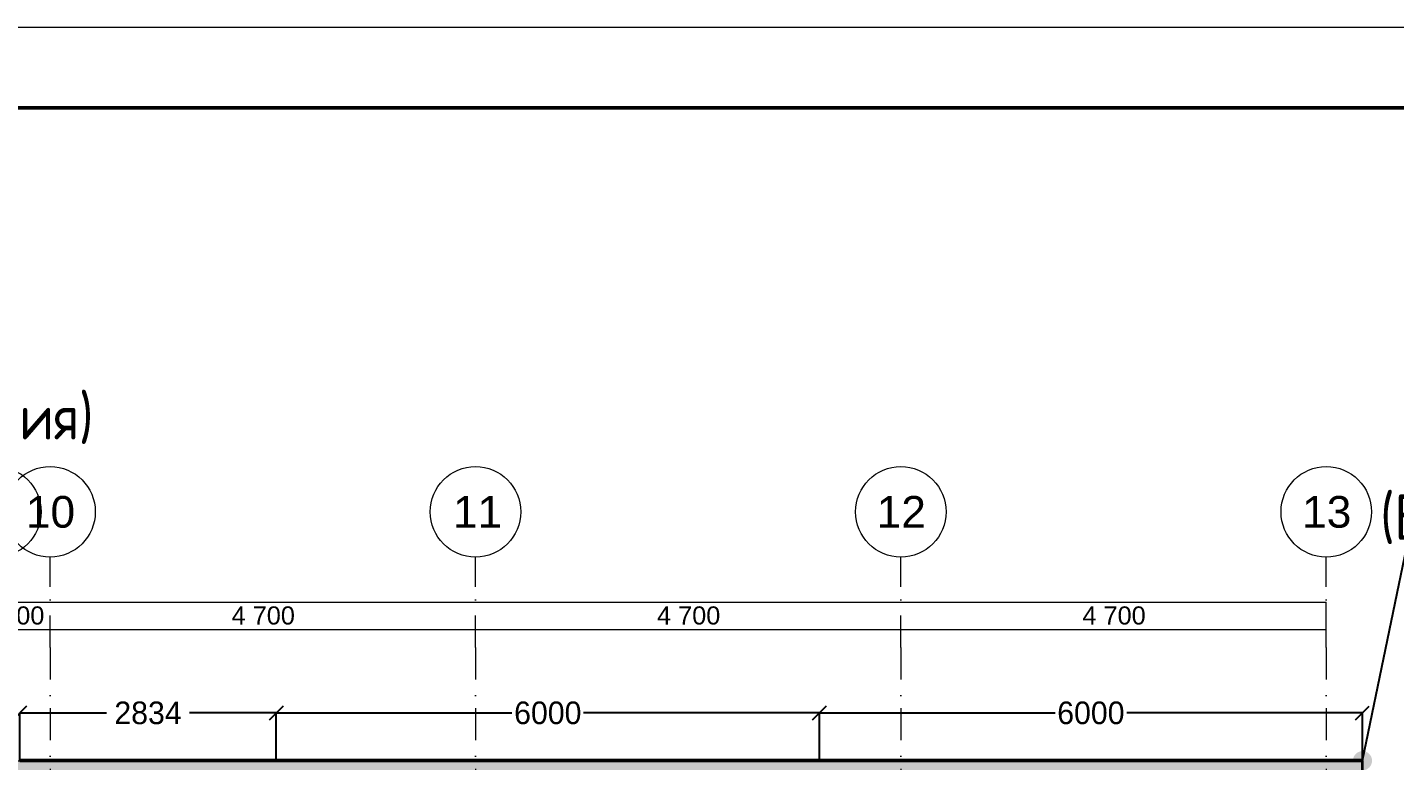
# Model space of a CAD drawing. Header units: millimetres. Extents: x 1499747 to 4230374, y -28481 to 441852.
# Drawn here: x 2469427 to 2484533, y 319033 to 327138 of the extents above; entities that cross this region are included whole.
import ezdxf
from ezdxf import colors
from ezdxf.entities.mleader import LeaderData, LeaderLine
from ezdxf.enums import TextEntityAlignment as Align
from ezdxf.math import Vec2, Vec3
from ezdxf.xclip import XClip

# ---------------------------------------------------------------- set-up
doc = ezdxf.new("R2010")
doc.units = ezdxf.units.MM
doc.header["$MEASUREMENT"] = 0
doc.header["$XCLIPFRAME"] = 0
doc.linetypes.add('Штрихпунктирная', pattern=[670.277762, 352.777767, -176.388884, 0, -141.111112])
doc.layers.add('0_ANNOT_Dimensions', color=7, linetype='Continuous')
doc.layers.add('Чертеж и Рисунок', color=7, linetype='Continuous')
for name, color, linetype, lineweight in [('13 этаж_25_Парапет_Ном._пера__102_Ном._пера__9', 9, 'Continuous', 18), ('13 этаж_25_Парапет_Ном._пера__20_Ном._пера__1', 1, 'Continuous', 18), ('13 этаж_25_Размер - Осевые Размеры_Ном._пера__1_Ном._пера__7', 7, 'Continuous', 18), ('13 этаж_25_Элемент Модели - Оси_Ном._пера__2_Ном._пера__8', 8, 'Continuous', 18), ('Кабель 2x4mm', 200, 'Continuous', 30), ('Кабель 2х6 mm', 150, 'Continuous', 30), ('ТП', 250, 'Continuous', 30)]:
    doc.layers.add(name, color=color, linetype=linetype, lineweight=lineweight)
doc.styles.add('ISOCPEUR_4', font='isocpeur.ttf', dxfattribs={"width": 0.85, "height": 250})
doc.styles.add('СГЕНЕРИР_СТИЛЬ_2', font='arial.ttf')
doc.styles.add('СПДС', font='isocpeur.ttf', dxfattribs={"width": 0.9})
doc.dimstyles.get("Standard").update_dxf_attribs({"dimtxt": 0.18, "dimasz": 0.18, "dimexe": 0.18, "dimexo": 0.0625, "dimgap": 0.09, "dimtad": 0, "dimtih": 1, "dimtoh": 1, "dimdec": 4, "dimzin": 0, "dimdsep": 46, "dimtxsty": 'Standard', "dimcen": 0.09, "dimadec": 0, "dimazin": 0, "dimtfac": 1, "dimtdec": 4, "dimtofl": 0, "dimtmove": 0, "dimatfit": 3, "dimfxl": 1, "dimtolj": 1, "dimtzin": 0, "dimarcsym": 0})

# ---------------------------------------------------------------- blocks, each defined once
blk = doc.blocks.new('Чертеж_4_25', base_point=(1186000, 29700))
at = {"layer": '13 этаж_25_Парапет_Ном._пера__102_Ном._пера__9', "linetype": 'Continuous', "true_color": 0xc7c8ca}
blk.add_hatch(color=9, dxfattribs=at).paths.add_polyline_path([(1185903, 47714), (1185903, 46214), (1214605, 46214), (1214605, 47714)])
at = {"layer": '13 этаж_25_Парапет_Ном._пера__20_Ном._пера__1', "color": 9, "linetype": 'Continuous', "true_color": 0xc7c8ca}
for p in [(1185903, 47714), (1214605, 46214)]:
    blk.add_line(p, (1214605, 47714), dxfattribs=at)
at = {"layer": '13 этаж_25_Размер - Осевые Размеры_Ном._пера__1_Ном._пера__7', "linetype": 'Continuous'}
for p, q in [((1162405, 49464), (1214205, 49464)), ((1214205, 49464), (1214205, 49464)), ((1214205, 49464), (1214205, 49464)), ((1214205, 49264), (1214205, 49464)), ((1199505, 49164), (1200105, 49164)), ((1200105, 49164), (1200105, 49164)), ((1200105, 49164), (1200105, 49164)), ((1200105, 49164), (1200105, 49164)), ((1200105, 49164), (1204805, 49164)), ((1200105, 49164), (1200105, 49164)), ((1204805, 49164), (1204805, 49164)), ((1204805, 49164), (1204805, 49164)), ((1204805, 49164), (1204805, 49164)), ((1204805, 49164), (1209505, 49164)), ((1204805, 49164), (1204805, 49164)), ((1209505, 49164), (1209505, 49164)), ((1209505, 49164), (1209505, 49164)), ((1209505, 49164), (1209505, 49164)), ((1209505, 49164), (1214205, 49164)), ((1209505, 49164), (1209505, 49164)), ((1214205, 49164), (1214205, 49164)), ((1214205, 49164), (1214205, 49164)), ((1214205, 49164), (1214205, 49164))]:
    blk.add_line(p, q, dxfattribs=at)
at = {"layer": '13 этаж_25_Элемент Модели - Оси_Ном._пера__2_Ном._пера__8', "linetype": 'Штрихпунктирная'}
for p, q in [((1200105, 48964), (1200105, 49964)), ((1204805, 48964), (1204805, 49964)), ((1209505, 48964), (1209505, 49964)), ((1214205, 48964), (1214205, 49964)), ((1200105, 48964), (1200105, 14064)), ((1204805, 48964), (1204805, 14064)), ((1209505, 48964), (1209505, 14064)), ((1214205, 48964), (1214205, 14064))]:
    blk.add_line(p, q, dxfattribs=at)
at = {"layer": '13 этаж_25_Элемент Модели - Оси_Ном._пера__2_Ном._пера__8', "linetype": 'Continuous'}
for p, q in [((1200105, 48964), (1200105, 48964)), ((1200105, 48964), (1200105, 48964)), ((1204805, 48964), (1204805, 48964)), ((1204805, 48964), (1204805, 48964)), ((1209505, 48964), (1209505, 48964)), ((1209505, 48964), (1209505, 48964)), ((1214205, 48964), (1214205, 48964)), ((1214205, 48964), (1214205, 48964))]:
    blk.add_line(p, q, dxfattribs=at)
for centre in [(1199505, 50464), (1200105, 50464), (1204805, 50464), (1209505, 50464), (1214205, 50464)]:
    blk.add_circle(centre, 500, dxfattribs=at)
at = {"layer": '13 этаж_25_Размер - Осевые Размеры_Ном._пера__1_Ном._пера__7', "linetype": 'Continuous', "char_height": 200, "attachment_point": 7, "style": 'СГЕНЕРИР_СТИЛЬ_2'}
for s, insert in [('\\A1;{\\pql;\\fArial|b0|i0|c204|p0;\\W1.000000;600}', (1199576, 49216)), ('\\A1;{\\pql;\\fArial|b0|i0|c204|p0;\\W1.000000;4\xa0700}', (1202111, 49216)), ('\\A1;{\\pql;\\fArial|b0|i0|c204|p0;\\W1.000000;4\xa0700}', (1206811, 49216)), ('\\A1;{\\pql;\\fArial|b0|i0|c204|p0;\\W1.000000;4\xa0700}', (1211511, 49216))]:
    blk.add_mtext(s, dxfattribs=dict(at, insert=insert))
at = {"layer": '13 этаж_25_Элемент Модели - Оси_Ном._пера__2_Ном._пера__8', "linetype": 'Continuous', "char_height": 350, "attachment_point": 1, "style": 'СГЕНЕРИР_СТИЛЬ_2'}
for s, insert in [('\\A1;{\\pql;\\fArial|b0|i0|c204|p0;\\W1.000000;10}', (1199838, 50639)), ('\\A1;{\\pql;\\fArial|b0|i0|c204|p0;\\W1.000000;11}', (1204556, 50639)), ('\\A1;{\\pql;\\fArial|b0|i0|c204|p0;\\W1.000000;12}', (1209238, 50639)), ('\\A1;{\\pql;\\fArial|b0|i0|c204|p0;\\W1.000000;13}', (1213938, 50639))]:
    blk.add_mtext(s, dxfattribs=dict(at, insert=insert))
blk = doc.blocks.new('_Oblique')
at = {"color": 0, "linetype": 'ByBlock', "lineweight": -2}
blk.add_line((-0.5, -0.5), (0.5, 0.5), dxfattribs=at)
blk = doc.blocks.new('*D187')
at = {"layer": '0_ANNOT_Dimensions', "color": 0, "lineweight": -2, "transparency": 16777216}
for p, q in [((2478177, 319033), (2478177, 319560)), ((2478177, 319560), (2480781, 319560)), ((2484177, 319560), (2481573, 319560)), ((2484177, 319033), (2484177, 319560))]:
    blk.add_line(p, q, dxfattribs=at)
at = {"layer": 'Defpoints', "color": 0, "lineweight": 30, "transparency": 16777216}
for p in [(2484177, 319560), (2478177, 319033), (2484177, 319033)]:
    blk.add_point(p, dxfattribs=at)
at = {"layer": '0_ANNOT_Dimensions', "color": 0, "lineweight": -2, "transparency": 16777216, "xscale": 150, "yscale": 150, "zscale": 150, "rotation": 180}
blk.add_blockref('_Oblique', (2478177, 319560), dxfattribs=at)
at = {"layer": '0_ANNOT_Dimensions', "color": 0, "lineweight": -2, "transparency": 16777216, "xscale": 150, "yscale": 150, "zscale": 150}
blk.add_blockref('_Oblique', (2484177, 319560), dxfattribs=at)
at = {"layer": '0_ANNOT_Dimensions', "color": 0, "lineweight": 25, "transparency": 16777216, "insert": (2481177, 319560), "char_height": 250, "attachment_point": 5}
blk.add_mtext('\\A1;6000', dxfattribs=at)
blk = doc.blocks.new('*D164')
at = {"layer": '0_ANNOT_Dimensions', "color": 0, "lineweight": -2, "transparency": 16777216}
for p, q in [((2472177, 319033), (2472177, 319560)), ((2472177, 319560), (2474781, 319560)), ((2478177, 319560), (2475573, 319560)), ((2478177, 319033), (2478177, 319560))]:
    blk.add_line(p, q, dxfattribs=at)
at = {"layer": 'Defpoints', "color": 0, "lineweight": 30, "transparency": 16777216}
for p in [(2478177, 319560), (2472177, 319033), (2478177, 319033)]:
    blk.add_point(p, dxfattribs=at)
at = {"layer": '0_ANNOT_Dimensions', "color": 0, "lineweight": -2, "transparency": 16777216, "xscale": 150, "yscale": 150, "zscale": 150, "rotation": 180}
blk.add_blockref('_Oblique', (2472177, 319560), dxfattribs=at)
at = {"layer": '0_ANNOT_Dimensions', "color": 0, "lineweight": -2, "transparency": 16777216, "xscale": 150, "yscale": 150, "zscale": 150}
blk.add_blockref('_Oblique', (2478177, 319560), dxfattribs=at)
at = {"layer": '0_ANNOT_Dimensions', "color": 0, "lineweight": 25, "transparency": 16777216, "insert": (2475177, 319560), "char_height": 250, "attachment_point": 5}
blk.add_mtext('\\A1;6000', dxfattribs=at)
blk = doc.blocks.new('*D188')
at = {"layer": '0_ANNOT_Dimensions', "color": 0, "lineweight": -2, "transparency": 16777216}
for p, q in [((2469344, 319033), (2469344, 319560)), ((2469344, 319560), (2470302, 319560)), ((2472177, 319560), (2471219, 319560)), ((2472177, 319033), (2472177, 319560))]:
    blk.add_line(p, q, dxfattribs=at)
at = {"layer": 'Defpoints', "color": 0, "lineweight": 30, "transparency": 16777216}
for p in [(2472177, 319560), (2469344, 319033), (2472177, 319033)]:
    blk.add_point(p, dxfattribs=at)
at = {"layer": '0_ANNOT_Dimensions', "color": 0, "lineweight": -2, "transparency": 16777216, "xscale": 150, "yscale": 150, "zscale": 150, "rotation": 180}
blk.add_blockref('_Oblique', (2469344, 319560), dxfattribs=at)
at = {"layer": '0_ANNOT_Dimensions', "color": 0, "lineweight": -2, "transparency": 16777216, "xscale": 150, "yscale": 150, "zscale": 150}
blk.add_blockref('_Oblique', (2472177, 319560), dxfattribs=at)
at = {"layer": '0_ANNOT_Dimensions', "color": 0, "lineweight": 25, "transparency": 16777216, "insert": (2470760, 319560), "char_height": 250, "attachment_point": 5}
blk.add_mtext('\\A1;2834', dxfattribs=at)
blk = doc.blocks.new('*U32')
at = {"lineweight": 0}
blk.add_lwpolyline([(-415, -5), (5, -5), (5, 292), (-415, 292)], close=True, dxfattribs=at)
at = {"color": 0, "linetype": 'Continuous', "lineweight": 50}
blk.add_lwpolyline([(-395, 287), (0, 287), (0, 0), (-395, 0)], close=True, dxfattribs=at)
at = {"style": 'СПДС'}
for tag, p in [('ШИФР_ПРОЕКТА_ЛИСТ2', (-65, 7.5)), ('ЛИСТ_второй', (-5, 5))]:
    blk.add_attdef(tag, text='', height=2.5, dxfattribs=at).set_placement(p, align=Align.MIDDLE_CENTER)

msp = doc.modelspace()

# ---------------------------------------------------------------- block references
at = {"layer": 'Чертеж и Рисунок', "linetype": 'Continuous'}
ref = msp.add_blockref('Чертеж_4_25', (2455572.80168, 301019.07632), dxfattribs=at)
XClip(ref).set_block_clipping_path([(1144000, 0), (1228000, 59400.0000000006)])

# ---------------------------------------------------------------- next in the draw order: hatches: boundary and pattern name
at = {"layer": 'Кабель 2x4mm', "lineweight": 30, "true_color": 0xcd2027}
h = msp.add_hatch(color=242, dxfattribs=at)
h.dxf.hatch_style = 1
h.paths.add_polyline_path([(2484283.61932, 319032.4586, 1), (2484072.51445, 319032.4586, 1)])

# ---------------------------------------------------------------- next in the draw order: linework, layer by layer
at = {"layer": 'Кабель 2х6 mm', "lineweight": 35}
msp.add_lwpolyline([(2465427.34839, 315985.68665), (2466717.97718, 315985.68665), (2466717.97718, 316820.24943), (2467384.5892, 316820.24943), (2467384.5892, 317533.15868), (2468181.67988, 317533.15868), (2468181.67988, 317122.61566), (2478902.02489, 317122.61566), (2478902.02489, 317533.13203), (2484177.41362, 317533.13203), (2484177.41342, 319033.12708)], dxfattribs=at)
at = {"layer": 'Кабель 2х6 mm', "color": 244, "lineweight": 50, "true_color": 0x991b1e}
for points in [[(2472177.41342, 319033.12708), (2469343.51342, 319033.12708)], [(2484177.41342, 319033.12708), (2478177.41342, 319033.12708)]]:
    msp.add_lwpolyline(points, dxfattribs=at)
at = {"layer": 'Кабель 2х6 mm', "color": 11, "lineweight": 50, "true_color": 0xf27172}
msp.add_lwpolyline([(2478177.41342, 319033.12708), (2472177.41342, 319033.12708)], dxfattribs=at)

# ---------------------------------------------------------------- next in the draw order: block references
at = {"lineweight": 0, "xscale": 178.1472622323158, "yscale": 178.1472622323158, "zscale": 178.1472622323158}
msp.add_blockref('*U32', (2493498.46352, 275118.52376), dxfattribs=at)

# ---------------------------------------------------------------- next in the draw order: dimensions: what is measured, and where the dimension line sits
at = {"layer": '0_ANNOT_Dimensions', "lineweight": 25}
for base, p1, p2, picture, middle in [((2472177.41342, 319559.87825), (2469343.51342, 319033.12708), (2472177.41342, 319033.12708), '*D188', (2470760.46342, 319559.87825)), ((2478177.41342, 319559.69825), (2472177.41342, 319033.12708), (2478177.41342, 319033.12708), '*D164', (2475177.41342, 319559.69825)), ((2484177.41342, 319559.69825), (2478177.41342, 319033.12708), (2484177.41342, 319033.12708), '*D187', (2481177.41342, 319559.69825))]:
    dim = msp.add_linear_dim(base=base, p1=p1, p2=p2, dimstyle='Standard', override={"dimtxt": 250, "dimasz": 150, "dimdec": 0, "dimblk1": 'Oblique', "dimblk2": 'Oblique', "dimsah": 1}, dxfattribs=at)
    dim.commit()
    dim.dimension.update_dxf_attribs({"geometry": picture, "text_midpoint": middle})

# ---------------------------------------------------------------- next in the draw order: leaders
at = {"layer": 'ТП', "lineweight": 30}
ml = msp.add_multileader_mtext('Standard', dxfattribs=at)
ml.set_content('(Коннектор питания)', color=256, style='ISOCPEUR_4')
ml.set_leader_properties()
ml.build(insert=Vec2(0, 0))
ml.multileader.update_dxf_attribs({"text_right_attachment_type": 6, "dogleg_length": 0.00000000013, "arrow_head_size": 0.18})
ctx = ml.context
ctx.base_point, ctx.char_height, ctx.arrow_head_size, ctx.landing_gap_size, ctx.plane_origin = Vec3(2464632.72739, 322756.54225), 500, 0.18, 0.09, Vec3(2461507.70094, 328593.1777)
ctx.right_attachment, ctx.text_align_type = 6, 2
notes = []
notes.append((ctx, [(0, (1, 1, 0), (2464632.72739, 322756.54225), (1, 0), 0.00000000013, [(0, [(2463343.51342, 319033.12708)], 0, [])])]))
ctx.mtext.insert, ctx.mtext.alignment, ctx.mtext.flow_direction = Vec3(2470157.81739, 323081.54225), 3, 5
ml = msp.add_multileader_mtext('Standard', dxfattribs=at)
ml.set_content('(Ввод питания и UTP )', color=256, style='ISOCPEUR_4')
ml.set_leader_properties()
ml.build(insert=Vec2(0, 0))
ml.multileader.update_dxf_attribs({"text_right_attachment_type": 6, "dogleg_length": 0.00000000013, "arrow_head_size": 0.18})
ctx = ml.context
ctx.base_point, ctx.char_height, ctx.arrow_head_size, ctx.landing_gap_size, ctx.plane_origin = Vec3(2484731.72922, 321700.93054), 500, 0.18, 0.09, Vec3(2482341.60094, 328593.1777)
ctx.right_attachment, ctx.text_align_type = 6, 2
notes.append((ctx, [(0, (1, 1, 0), (2484731.72922, 321700.93054), (1, 0), 0.00000000013, [(0, [(2484177.41342, 319033.12708)], 0, [])])]))
ctx.mtext.insert, ctx.mtext.alignment, ctx.mtext.flow_direction = Vec3(2490766.81922, 321975.93054), 3, 5
ml = msp.add_multileader_mtext('Standard', dxfattribs=at)
ml.set_content('Кабель 1.01', color=256, style='ISOCPEUR_4')
ml.set_leader_properties()
ml.build(insert=Vec2(0, 0))
ml.multileader.update_dxf_attribs({"text_right_attachment_type": 6, "dogleg_length": 0.36, "arrow_head_size": 0.18})
ctx = ml.context
ctx.base_point, ctx.char_height, ctx.arrow_head_size, ctx.landing_gap_size, ctx.plane_origin, ctx.plane_x_axis, ctx.plane_y_axis = Vec3(2484989.97812, 319304.65843), 500, 0.18, 0.09, Vec3(2494538.97866, 317355.37468), Vec3(0.9999997664, 0.0006834744), Vec3(-0.0006834744, 0.9999997664)
ctx.right_attachment = 6
notes.append((ctx, [(0, (1, 1, 0), (2484989.97812, 319304.65843), (0.9999997664, 0.0006834744), 0.00000000013, [(0, [(2484177.41352, 318283.12956)], 0, [])])]))
ctx.mtext.insert, ctx.mtext.text_direction, ctx.mtext.rotation, ctx.mtext.width, ctx.mtext.flow_direction = Vec3(2484989.89726, 319554.65843), Vec3(0.9999997664, 0.0006834744), 0.0006834744, 3333.2408404, 5
for ctx, leaders in notes:
    for number, flags, end, landing, length, lines in leaders:
        leader = LeaderData()
        leader.index, (leader.has_last_leader_line, leader.has_dogleg_vector, leader.attachment_direction) = number, flags
        leader.last_leader_point, leader.dogleg_vector, leader.dogleg_length = Vec3(end), Vec3(landing), length
        for number, points, colour, breaks in lines:
            line = LeaderLine()
            line.index, line.vertices, line.color, line.breaks = number, Vec3.list(points), colors.encode_raw_color(colour), breaks
            leader.lines.append(line)
        ctx.leaders.append(leader)

doc.saveas('drawing.dxf')
